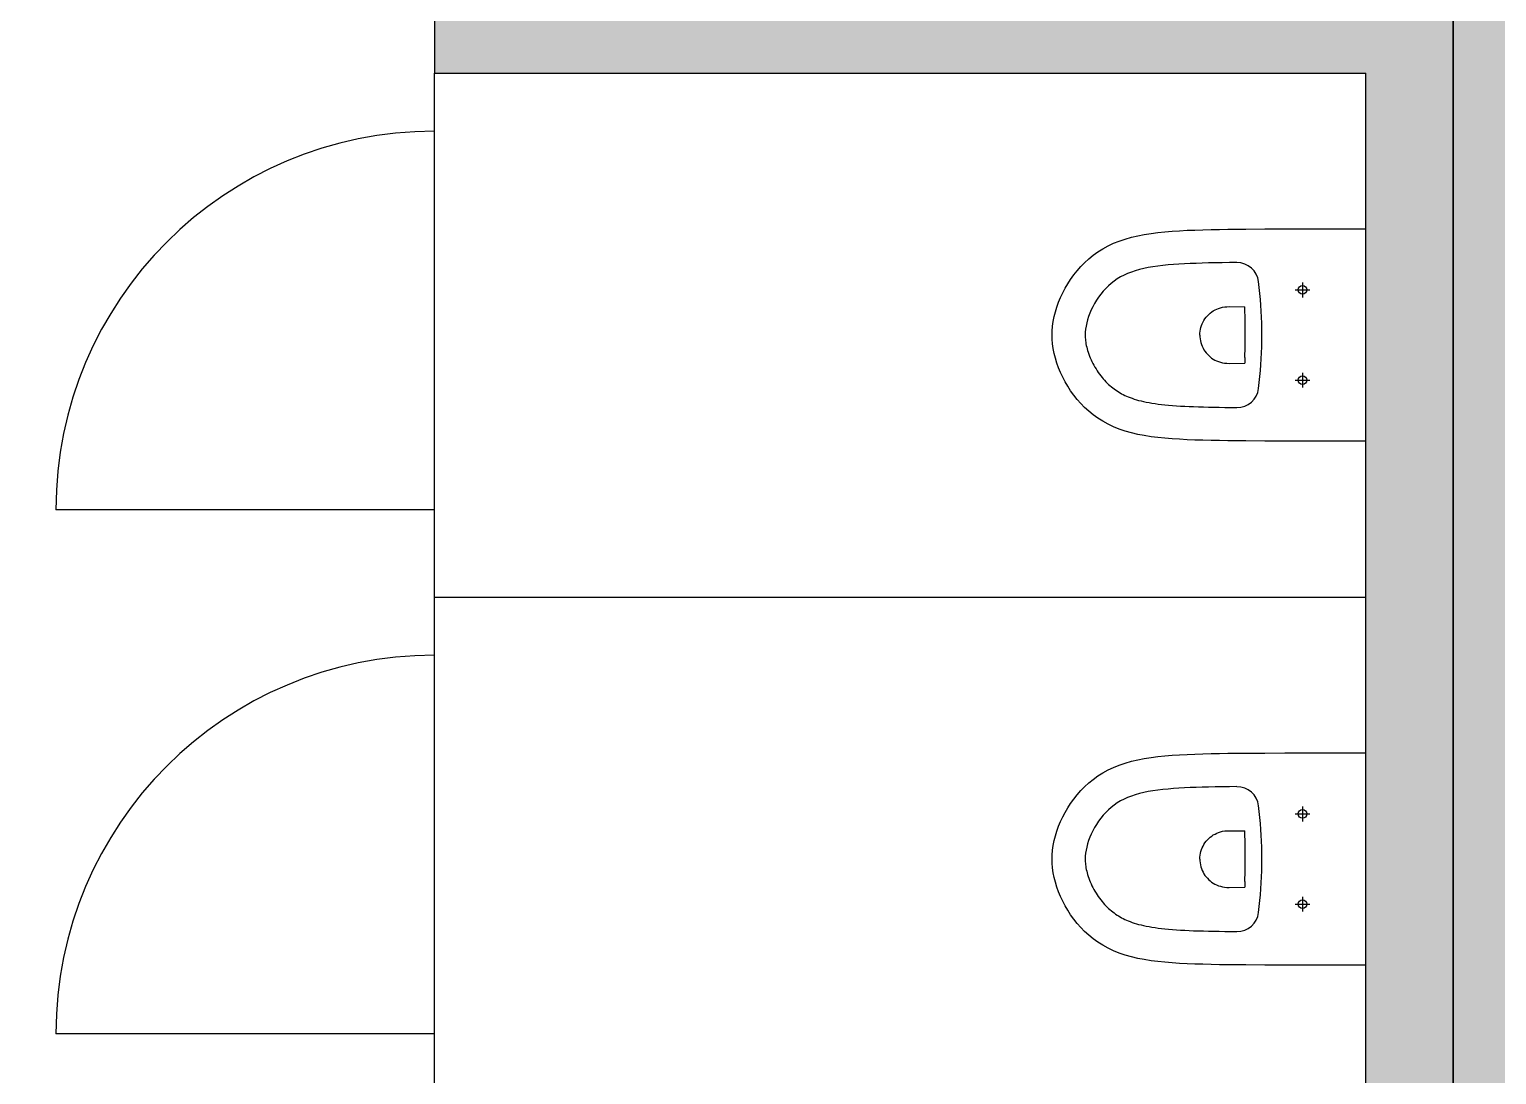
# Model space of a CAD drawing. Header units: centimetres. Extents: x -277999 to 283551, y -705288 to -693449.
# Drawn here: x 261022 to 261274.1, y -698742.4 to -698562.9 of the extents above; entities that cross this region are included whole.
import ezdxf

# ---------------------------------------------------------------- set-up
doc = ezdxf.new("R2010")
doc.units = ezdxf.units.CM
doc.layers.add('MKDU0', color=8, linetype='Continuous')

msp = doc.modelspace()

# ---------------------------------------------------------------- hatches: boundary and pattern name
at = {"layer": 'MKDU0'}
h = msp.add_hatch(dxfattribs=at)
h.set_pattern_fill('DASH')
h.paths.add_polyline_path([(261281.61, -698570.38), (261441.61, -698570.38), (261441.61, -698555.38), (261281.61, -698555.38), (261281.61, -698305.38), (261446.61, -698305.38), (261446.61, -698290.38), (261086.61, -698290.38), (261086.61, -698305.38), (261251.61, -698305.38), (261251.61, -698555.38), (261091.61, -698555.38), (261091.61, -698570.38), (261251.61, -698570.38), (261251.61, -699075.38), (261281.61, -699075.38), (261281.61, -698570.38)])

# ---------------------------------------------------------------- linework, layer by layer
at = {"layer": 'MKDU0', "color": 8}
for p, q in [((261091.61, -698555.38), (261091.61, -698570.38)), ((261091.61, -698660.38), (261091.61, -698570.38)), ((261091.61, -698570.38), (261251.61, -698570.38)), ((261091.61, -698750.38), (261091.61, -698660.38)), ((261091.61, -698660.38), (261251.61, -698660.38))]:
    msp.add_line(p, q, dxfattribs=at)
at = {"layer": 'MKDU0'}
for p, q in [((261210.27, -698598.89), (261211.33, -698598.59)), ((261211.33, -698598.59), (261212.42, -698598.33)), ((261212.42, -698598.33), (261213.55, -698598.11)), ((261213.55, -698598.11), (261214.7, -698597.93)), ((261214.7, -698597.93), (261215.88, -698597.78)), ((261215.88, -698597.78), (261217.09, -698597.65)), ((261217.09, -698597.65), (261218.34, -698597.55)), ((261218.34, -698597.55), (261219.61, -698597.47)), ((261219.61, -698597.47), (261220.91, -698597.4)), ((261220.91, -698597.4), (261222.24, -698597.35)), ((261222.24, -698597.35), (261223.61, -698597.31)), ((261223.61, -698597.31), (261225.01, -698597.27)), ((261225.01, -698597.27), (261226.44, -698597.25)), ((261226.44, -698597.25), (261227.91, -698597.22)), ((261227.91, -698597.22), (261229.43, -698597.21)), ((261229.43, -698597.21), (261230.98, -698597.19)), ((261230.98, -698597.19), (261234.23, -698597.17)), ((261234.23, -698597.17), (261237.67, -698597.16)), ((261237.67, -698597.16), (261251.61, -698597.13)), ((261251.61, -698633.63), (261251.61, -698597.13)), ((261204.77, -698601.69), (261205.58, -698601.11)), ((261205.58, -698601.11), (261206.43, -698600.57)), ((261206.43, -698600.57), (261207.33, -698600.08)), ((261207.33, -698600.08), (261208.27, -698599.63)), ((261208.27, -698599.63), (261209.25, -698599.24)), ((261209.25, -698599.24), (261210.27, -698598.89)), ((261202.01, -698604.34), (261202.64, -698603.63)), ((261202.64, -698603.63), (261203.3, -698602.96)), ((261203.3, -698602.96), (261204.01, -698602.31)), ((261204.01, -698602.31), (261204.77, -698601.69)), ((261215.03, -698603.66), (261214.22, -698603.8)), ((261215.87, -698603.54), (261215.03, -698603.66)), ((261216.74, -698603.44), (261215.87, -698603.54)), ((261217.64, -698603.35), (261216.74, -698603.44)), ((261218.55, -698603.27), (261217.64, -698603.35)), ((261219.49, -698603.21), (261218.55, -698603.27)), ((261220.45, -698603.16), (261219.49, -698603.21)), ((261221.42, -698603.11), (261220.45, -698603.16)), ((261222.44, -698603.07), (261221.42, -698603.11)), ((261223.5, -698603.04), (261222.44, -698603.07)), ((261224.6, -698603.01), (261223.5, -698603.04)), ((261225.74, -698602.99), (261224.6, -698603.01)), ((261226.93, -698602.97), (261225.74, -698602.99)), ((261228.16, -698602.95), (261226.93, -698602.97)), ((261229.44, -698602.94), (261228.16, -698602.95)), ((261200.39, -698606.58), (261200.89, -698605.82)), ((261200.89, -698605.82), (261201.43, -698605.07)), ((261201.43, -698605.07), (261202.01, -698604.34)), ((261208.38, -698606.11), (261207.87, -698606.51)), ((261208.91, -698605.74), (261208.38, -698606.11)), ((261209.47, -698605.4), (261208.91, -698605.74)), ((261210.06, -698605.09), (261209.47, -698605.4)), ((261210.67, -698604.81), (261210.06, -698605.09)), ((261211.32, -698604.56), (261210.67, -698604.81)), ((261212, -698604.33), (261211.32, -698604.56)), ((261212.71, -698604.13), (261212, -698604.33)), ((261213.45, -698603.95), (261212.71, -698604.13)), ((261214.22, -698603.8), (261213.45, -698603.95)), ((261233.29, -698607.23), (261233.17, -698606.21)), ((261199.15, -698608.94), (261199.53, -698608.14)), ((261199.53, -698608.14), (261199.94, -698607.36)), ((261199.94, -698607.36), (261200.39, -698606.58)), ((261206.08, -698608.38), (261205.69, -698608.89)), ((261206.49, -698607.87), (261206.08, -698608.38)), ((261206.93, -698607.39), (261206.49, -698607.87)), ((261207.39, -698606.94), (261206.93, -698607.39)), ((261207.87, -698606.51), (261207.39, -698606.94)), ((261233.39, -698608.24), (261233.29, -698607.23)), ((261233.48, -698609.26), (261233.39, -698608.24)), ((261239.43, -698607.63), (261241.99, -698607.63)), ((261240.71, -698606.36), (261240.71, -698608.91)), ((261198.27, -698611.4), (261198.52, -698610.57)), ((261198.52, -698610.57), (261198.82, -698609.75)), ((261198.82, -698609.75), (261199.15, -698608.94)), ((261204.44, -698611.08), (261204.19, -698611.64)), ((261204.71, -698610.52), (261204.44, -698611.08)), ((261205.01, -698609.97), (261204.71, -698610.52)), ((261205.34, -698609.42), (261205.01, -698609.97)), ((261205.69, -698608.89), (261205.34, -698609.42)), ((261225.12, -698611.42), (261225.4, -698611.24)), ((261225.4, -698611.24), (261225.69, -698611.08)), ((261225.69, -698611.08), (261225.99, -698610.93)), ((261225.99, -698610.93), (261226.31, -698610.8)), ((261226.31, -698610.8), (261226.64, -698610.7)), ((261226.64, -698610.7), (261226.99, -698610.61)), ((261226.99, -698610.61), (261227.35, -698610.55)), ((261227.35, -698610.55), (261227.73, -698610.52)), ((261227.73, -698610.52), (261228.12, -698610.51)), ((261228.12, -698610.51), (261230.84, -698610.53)), ((261230.84, -698611.54), (261230.84, -698610.53)), ((261233.56, -698610.28), (261233.48, -698609.26)), ((261233.62, -698611.3), (261233.56, -698610.28)), ((261233.67, -698612.32), (261233.62, -698611.3)), ((261197.78, -698613.87), (261197.9, -698613.04)), ((261197.9, -698613.04), (261198.06, -698612.22)), ((261198.06, -698612.22), (261198.27, -698611.4)), ((261203.54, -698613.85), (261203.45, -698614.37)), ((261203.65, -698613.31), (261203.54, -698613.85)), ((261203.8, -698612.76), (261203.65, -698613.31)), ((261203.98, -698612.2), (261203.8, -698612.76)), ((261204.19, -698611.64), (261203.98, -698612.2)), ((261223.27, -698614.07), (261223.37, -698613.75)), ((261223.37, -698613.75), (261223.49, -698613.44)), ((261223.49, -698613.44), (261223.63, -698613.14)), ((261223.63, -698613.14), (261223.79, -698612.86)), ((261223.79, -698612.86), (261223.97, -698612.58)), ((261223.97, -698612.58), (261224.17, -698612.32)), ((261224.17, -698612.32), (261224.39, -698612.07)), ((261224.39, -698612.07), (261224.62, -698611.84)), ((261224.62, -698611.84), (261224.86, -698611.62)), ((261224.86, -698611.62), (261225.12, -698611.42)), ((261230.85, -698611.98), (261230.84, -698611.54)), ((261230.85, -698613.71), (261230.85, -698611.98)), ((261230.85, -698615.8), (261230.85, -698613.71)), ((261233.71, -698613.34), (261233.67, -698612.32)), ((261233.73, -698614.36), (261233.71, -698613.34)), ((261197.7, -698615.38), (261197.72, -698614.7)), ((261197.72, -698616.07), (261197.7, -698615.38)), ((261197.72, -698614.7), (261197.78, -698613.87)), ((261197.78, -698616.89), (261197.72, -698616.07)), ((261203.4, -698614.88), (261203.39, -698615.38)), ((261203.39, -698615.38), (261203.39, -698615.61)), ((261203.39, -698615.61), (261203.4, -698615.85)), ((261203.45, -698614.37), (261203.4, -698614.88)), ((261203.4, -698615.85), (261203.42, -698616.1)), ((261203.42, -698616.1), (261203.45, -698616.35)), ((261203.45, -698616.35), (261203.48, -698616.61)), ((261223.09, -698615.38), (261223.1, -698615.05)), ((261223.09, -698615.38), (261223.1, -698615.71)), ((261223.1, -698615.05), (261223.13, -698614.72)), ((261223.1, -698615.71), (261223.13, -698616.04)), ((261223.13, -698614.72), (261223.19, -698614.39)), ((261223.13, -698616.04), (261223.19, -698616.37)), ((261223.19, -698614.39), (261223.27, -698614.07)), ((261223.19, -698616.37), (261223.27, -698616.69)), ((261230.85, -698617.48), (261230.85, -698615.8)), ((261233.73, -698615.38), (261233.73, -698614.36)), ((261233.73, -698616.4), (261233.73, -698615.38)), ((261197.9, -698617.72), (261197.78, -698616.89)), ((261198.06, -698618.54), (261197.9, -698617.72)), ((261198.27, -698619.37), (261198.06, -698618.54)), ((261203.48, -698616.61), (261203.53, -698616.88)), ((261203.53, -698616.88), (261203.58, -698617.16)), ((261203.58, -698617.16), (261203.65, -698617.44)), ((261203.65, -698617.44), (261203.72, -698617.73)), ((261203.72, -698617.73), (261203.81, -698618.04)), ((261203.81, -698618.04), (261203.91, -698618.35)), ((261203.91, -698618.35), (261204.02, -698618.67)), ((261204.02, -698618.67), (261204.14, -698618.99)), ((261223.27, -698616.69), (261223.37, -698617.01)), ((261223.37, -698617.01), (261223.49, -698617.32)), ((261223.49, -698617.32), (261223.63, -698617.61)), ((261223.63, -698617.61), (261223.79, -698617.9)), ((261223.79, -698617.9), (261223.97, -698618.18)), ((261223.97, -698618.18), (261224.17, -698618.44)), ((261224.17, -698618.44), (261224.38, -698618.69)), ((261224.38, -698618.69), (261224.61, -698618.92)), ((261230.84, -698619.23), (261230.85, -698617.48)), ((261233.62, -698619.47), (261233.67, -698618.45)), ((261233.67, -698618.45), (261233.71, -698617.42)), ((261233.71, -698617.42), (261233.73, -698616.4)), ((261198.52, -698620.19), (261198.27, -698619.37)), ((261198.82, -698621.01), (261198.52, -698620.19)), ((261199.15, -698621.82), (261198.82, -698621.01)), ((261204.14, -698618.99), (261204.27, -698619.31)), ((261204.27, -698619.31), (261204.41, -698619.63)), ((261204.41, -698619.63), (261204.56, -698619.95)), ((261204.56, -698619.95), (261204.72, -698620.27)), ((261204.72, -698620.27), (261204.89, -698620.58)), ((261204.89, -698620.58), (261205.07, -698620.9)), ((261205.07, -698620.9), (261205.25, -698621.21)), ((261205.25, -698621.21), (261205.45, -698621.51)), ((261224.61, -698618.92), (261224.85, -698619.13)), ((261224.85, -698619.13), (261225.11, -698619.33)), ((261225.11, -698619.33), (261225.38, -698619.51)), ((261225.38, -698619.51), (261225.67, -698619.68)), ((261225.67, -698619.68), (261225.97, -698619.83)), ((261225.97, -698619.83), (261226.28, -698619.95)), ((261226.28, -698619.95), (261226.62, -698620.06)), ((261226.62, -698620.06), (261226.97, -698620.15)), ((261226.97, -698620.15), (261227.33, -698620.21)), ((261227.33, -698620.21), (261227.71, -698620.24)), ((261227.71, -698620.24), (261228.1, -698620.25)), ((261228.1, -698620.25), (261230.84, -698620.23)), ((261230.84, -698619.23), (261230.84, -698620.23)), ((261233.49, -698621.5), (261233.56, -698620.49)), ((261233.56, -698620.49), (261233.62, -698619.47)), ((261199.53, -698622.62), (261199.15, -698621.82)), ((261199.94, -698623.41), (261199.53, -698622.62)), ((261200.39, -698624.18), (261199.94, -698623.41)), ((261205.45, -698621.51), (261205.65, -698621.81)), ((261205.65, -698621.81), (261205.86, -698622.1)), ((261205.86, -698622.1), (261206.07, -698622.38)), ((261206.07, -698622.38), (261206.28, -698622.65)), ((261206.28, -698622.65), (261206.5, -698622.91)), ((261206.5, -698622.91), (261206.73, -698623.16)), ((261206.73, -698623.16), (261206.95, -698623.4)), ((261206.95, -698623.4), (261207.18, -698623.63)), ((261207.18, -698623.63), (261207.42, -698623.85)), ((261207.42, -698623.85), (261207.65, -698624.06)), ((261233.17, -698624.55), (261233.29, -698623.54)), ((261233.29, -698623.54), (261233.39, -698622.52)), ((261233.39, -698622.52), (261233.49, -698621.5)), ((261239.43, -698623.13), (261241.99, -698623.13)), ((261240.71, -698621.86), (261240.71, -698624.41)), ((261200.89, -698624.95), (261200.39, -698624.18)), ((261201.43, -698625.7), (261200.89, -698624.95)), ((261202.01, -698626.43), (261201.43, -698625.7)), ((261202.64, -698627.13), (261202.01, -698626.43)), ((261207.65, -698624.06), (261207.89, -698624.27)), ((261207.89, -698624.27), (261208.13, -698624.46)), ((261208.13, -698624.46), (261208.37, -698624.64)), ((261208.37, -698624.64), (261208.61, -698624.82)), ((261208.61, -698624.82), (261208.87, -698624.99)), ((261208.87, -698624.99), (261209.12, -698625.15)), ((261209.12, -698625.15), (261209.38, -698625.31)), ((261209.38, -698625.31), (261209.65, -698625.46)), ((261209.65, -698625.46), (261209.93, -698625.61)), ((261209.93, -698625.61), (261210.21, -698625.74)), ((261210.21, -698625.74), (261210.5, -698625.88)), ((261210.5, -698625.88), (261210.8, -698626.01)), ((261210.8, -698626.01), (261211.12, -698626.13)), ((261211.12, -698626.13), (261211.45, -698626.25)), ((261211.45, -698626.25), (261211.81, -698626.37)), ((261211.81, -698626.37), (261212.18, -698626.49)), ((261203.3, -698627.81), (261202.64, -698627.13)), ((261204.01, -698628.45), (261203.3, -698627.81)), ((261204.77, -698629.07), (261204.01, -698628.45)), ((261212.18, -698626.49), (261212.57, -698626.6)), ((261212.57, -698626.6), (261212.99, -698626.7)), ((261212.99, -698626.7), (261213.42, -698626.81)), ((261213.42, -698626.81), (261213.88, -698626.9)), ((261213.88, -698626.9), (261214.36, -698626.99)), ((261214.36, -698626.99), (261214.86, -698627.08)), ((261214.86, -698627.08), (261215.39, -698627.16)), ((261215.39, -698627.16), (261215.93, -698627.23)), ((261215.93, -698627.23), (261216.51, -698627.3)), ((261216.51, -698627.3), (261217.1, -698627.36)), ((261217.1, -698627.36), (261217.72, -698627.42)), ((261217.72, -698627.42), (261218.37, -698627.48)), ((261218.37, -698627.48), (261219.05, -698627.52)), ((261219.05, -698627.52), (261219.75, -698627.57)), ((261219.75, -698627.57), (261220.48, -698627.61)), ((261220.48, -698627.61), (261221.24, -698627.64)), ((261221.24, -698627.64), (261222.02, -698627.68)), ((261222.02, -698627.68), (261222.84, -698627.7)), ((261222.84, -698627.7), (261223.69, -698627.73)), ((261223.69, -698627.73), (261224.57, -698627.75)), ((261224.57, -698627.75), (261225.47, -698627.77)), ((261225.47, -698627.77), (261226.42, -698627.79)), ((261226.42, -698627.79), (261227.39, -698627.8)), ((261227.39, -698627.8), (261228.4, -698627.81)), ((261228.4, -698627.81), (261229.44, -698627.82)), ((261205.58, -698629.65), (261204.77, -698629.07)), ((261206.43, -698630.19), (261205.58, -698629.65)), ((261207.33, -698630.68), (261206.43, -698630.19)), ((261208.27, -698631.13), (261207.33, -698630.68)), ((261209.25, -698631.53), (261208.27, -698631.13)), ((261210.27, -698631.87), (261209.25, -698631.53)), ((261211.33, -698632.18), (261210.27, -698631.87)), ((261212.42, -698632.44), (261211.33, -698632.18)), ((261213.55, -698632.65), (261212.42, -698632.44)), ((261214.7, -698632.84), (261213.55, -698632.65)), ((261215.88, -698632.99), (261214.7, -698632.84)), ((261217.09, -698633.11), (261215.88, -698632.99)), ((261218.34, -698633.21), (261217.09, -698633.11)), ((261219.61, -698633.29), (261218.34, -698633.21)), ((261220.91, -698633.36), (261219.61, -698633.29)), ((261222.24, -698633.41), (261220.91, -698633.36)), ((261223.61, -698633.46), (261222.24, -698633.41)), ((261225.01, -698633.49), (261223.61, -698633.46)), ((261226.44, -698633.52), (261225.01, -698633.49)), ((261227.91, -698633.54), (261226.44, -698633.52)), ((261229.43, -698633.56), (261227.91, -698633.54)), ((261230.98, -698633.57), (261229.43, -698633.56)), ((261234.23, -698633.59), (261230.98, -698633.57)), ((261239.47, -698633.61), (261234.23, -698633.59)), ((261251.61, -698633.63), (261239.47, -698633.61)), ((261208.27, -698689.63), (261209.25, -698689.24)), ((261209.25, -698689.24), (261210.27, -698688.89)), ((261210.27, -698688.89), (261211.33, -698688.59)), ((261211.33, -698688.59), (261212.42, -698688.33)), ((261212.42, -698688.33), (261213.55, -698688.11)), ((261213.55, -698688.11), (261214.7, -698687.93)), ((261214.7, -698687.93), (261215.88, -698687.78)), ((261215.88, -698687.78), (261217.09, -698687.65)), ((261217.09, -698687.65), (261218.34, -698687.55)), ((261218.34, -698687.55), (261219.61, -698687.47)), ((261219.61, -698687.47), (261220.91, -698687.4)), ((261220.91, -698687.4), (261222.24, -698687.35)), ((261222.24, -698687.35), (261223.61, -698687.31)), ((261223.61, -698687.31), (261225.01, -698687.27)), ((261225.01, -698687.27), (261226.44, -698687.25)), ((261226.44, -698687.25), (261227.91, -698687.22)), ((261227.91, -698687.22), (261229.43, -698687.21)), ((261229.43, -698687.21), (261230.98, -698687.19)), ((261230.98, -698687.19), (261234.23, -698687.17)), ((261234.23, -698687.17), (261237.67, -698687.16)), ((261237.67, -698687.16), (261251.61, -698687.13)), ((261251.61, -698723.63), (261251.61, -698687.13)), ((261204.01, -698692.31), (261204.77, -698691.69)), ((261204.77, -698691.69), (261205.58, -698691.11)), ((261205.58, -698691.11), (261206.43, -698690.57)), ((261206.43, -698690.57), (261207.33, -698690.08)), ((261207.33, -698690.08), (261208.27, -698689.63)), ((261201.43, -698695.07), (261202.01, -698694.34)), ((261202.01, -698694.34), (261202.64, -698693.63)), ((261202.64, -698693.63), (261203.3, -698692.96)), ((261203.3, -698692.96), (261204.01, -698692.31)), ((261212, -698694.33), (261211.32, -698694.56)), ((261212.71, -698694.13), (261212, -698694.33)), ((261213.45, -698693.95), (261212.71, -698694.13)), ((261214.22, -698693.8), (261213.45, -698693.95)), ((261215.03, -698693.66), (261214.22, -698693.8)), ((261215.87, -698693.54), (261215.03, -698693.66)), ((261216.74, -698693.44), (261215.87, -698693.54)), ((261217.64, -698693.35), (261216.74, -698693.44)), ((261218.55, -698693.27), (261217.64, -698693.35)), ((261219.49, -698693.21), (261218.55, -698693.27)), ((261220.45, -698693.16), (261219.49, -698693.21)), ((261221.42, -698693.11), (261220.45, -698693.16)), ((261222.44, -698693.07), (261221.42, -698693.11)), ((261223.5, -698693.04), (261222.44, -698693.07)), ((261224.6, -698693.01), (261223.5, -698693.04)), ((261225.74, -698692.99), (261224.6, -698693.01)), ((261226.93, -698692.97), (261225.74, -698692.99)), ((261228.16, -698692.95), (261226.93, -698692.97)), ((261229.44, -698692.94), (261228.16, -698692.95)), ((261199.94, -698697.36), (261200.39, -698696.58)), ((261200.39, -698696.58), (261200.89, -698695.82)), ((261200.89, -698695.82), (261201.43, -698695.07)), ((261207.39, -698696.94), (261206.93, -698697.39)), ((261207.87, -698696.51), (261207.39, -698696.94)), ((261208.38, -698696.11), (261207.87, -698696.51)), ((261208.91, -698695.74), (261208.38, -698696.11)), ((261209.47, -698695.4), (261208.91, -698695.74)), ((261210.06, -698695.09), (261209.47, -698695.4)), ((261210.67, -698694.81), (261210.06, -698695.09)), ((261211.32, -698694.56), (261210.67, -698694.81)), ((261233.29, -698697.23), (261233.17, -698696.21)), ((261240.71, -698696.36), (261240.71, -698698.91)), ((261198.82, -698699.75), (261199.15, -698698.94)), ((261199.15, -698698.94), (261199.53, -698698.14)), ((261199.53, -698698.14), (261199.94, -698697.36)), ((261205.34, -698699.42), (261205.01, -698699.97)), ((261205.69, -698698.89), (261205.34, -698699.42)), ((261206.08, -698698.38), (261205.69, -698698.89)), ((261206.49, -698697.87), (261206.08, -698698.38)), ((261206.93, -698697.39), (261206.49, -698697.87)), ((261233.39, -698698.24), (261233.29, -698697.23)), ((261233.48, -698699.26), (261233.39, -698698.24)), ((261233.56, -698700.28), (261233.48, -698699.26)), ((261239.43, -698697.63), (261241.99, -698697.63)), ((261198.06, -698702.22), (261198.27, -698701.4)), ((261198.27, -698701.4), (261198.52, -698700.57)), ((261198.52, -698700.57), (261198.82, -698699.75)), ((261204.19, -698701.64), (261203.98, -698702.2)), ((261204.44, -698701.08), (261204.19, -698701.64)), ((261204.71, -698700.52), (261204.44, -698701.08)), ((261205.01, -698699.97), (261204.71, -698700.52)), ((261224.39, -698702.07), (261224.62, -698701.84)), ((261224.62, -698701.84), (261224.86, -698701.62)), ((261224.86, -698701.62), (261225.12, -698701.42)), ((261225.12, -698701.42), (261225.4, -698701.24)), ((261225.4, -698701.24), (261225.69, -698701.08)), ((261225.69, -698701.08), (261225.99, -698700.93)), ((261225.99, -698700.93), (261226.31, -698700.8)), ((261226.31, -698700.8), (261226.64, -698700.7)), ((261226.64, -698700.7), (261226.99, -698700.61)), ((261226.99, -698700.61), (261227.35, -698700.55)), ((261227.35, -698700.55), (261227.73, -698700.52)), ((261227.73, -698700.52), (261228.12, -698700.51)), ((261228.12, -698700.51), (261230.84, -698700.53)), ((261230.84, -698701.54), (261230.84, -698700.53)), ((261230.85, -698701.98), (261230.84, -698701.54)), ((261230.85, -698703.71), (261230.85, -698701.98)), ((261233.62, -698701.3), (261233.56, -698700.28)), ((261233.67, -698702.32), (261233.62, -698701.3)), ((261197.72, -698704.7), (261197.78, -698703.87)), ((261197.78, -698703.87), (261197.9, -698703.04)), ((261197.9, -698703.04), (261198.06, -698702.22)), ((261203.45, -698704.37), (261203.4, -698704.88)), ((261203.54, -698703.85), (261203.45, -698704.37)), ((261203.65, -698703.31), (261203.54, -698703.85)), ((261203.8, -698702.76), (261203.65, -698703.31)), ((261203.98, -698702.2), (261203.8, -698702.76)), ((261223.13, -698704.72), (261223.19, -698704.39)), ((261223.19, -698704.39), (261223.27, -698704.07)), ((261223.27, -698704.07), (261223.37, -698703.75)), ((261223.37, -698703.75), (261223.49, -698703.44)), ((261223.49, -698703.44), (261223.63, -698703.14)), ((261223.63, -698703.14), (261223.79, -698702.86)), ((261223.79, -698702.86), (261223.97, -698702.58)), ((261223.97, -698702.58), (261224.17, -698702.32)), ((261224.17, -698702.32), (261224.39, -698702.07)), ((261230.85, -698705.8), (261230.85, -698703.71)), ((261233.71, -698703.34), (261233.67, -698702.32)), ((261233.73, -698704.36), (261233.71, -698703.34)), ((261233.73, -698705.38), (261233.73, -698704.36)), ((261197.7, -698705.38), (261197.72, -698704.7)), ((261197.72, -698706.07), (261197.7, -698705.38)), ((261197.78, -698706.89), (261197.72, -698706.07)), ((261197.9, -698707.72), (261197.78, -698706.89)), ((261203.4, -698704.88), (261203.39, -698705.38)), ((261203.39, -698705.38), (261203.39, -698705.61)), ((261203.39, -698705.61), (261203.4, -698705.85)), ((261203.4, -698705.85), (261203.42, -698706.1)), ((261203.42, -698706.1), (261203.45, -698706.35)), ((261203.45, -698706.35), (261203.48, -698706.61)), ((261203.48, -698706.61), (261203.53, -698706.88)), ((261203.53, -698706.88), (261203.58, -698707.16)), ((261223.09, -698705.38), (261223.1, -698705.05)), ((261223.09, -698705.38), (261223.1, -698705.71)), ((261223.1, -698705.05), (261223.13, -698704.72)), ((261223.1, -698705.71), (261223.13, -698706.04)), ((261223.13, -698706.04), (261223.19, -698706.37)), ((261223.19, -698706.37), (261223.27, -698706.69)), ((261223.27, -698706.69), (261223.37, -698707.01)), ((261223.37, -698707.01), (261223.49, -698707.32)), ((261230.85, -698707.48), (261230.85, -698705.8)), ((261233.71, -698707.42), (261233.73, -698706.4)), ((261233.73, -698706.4), (261233.73, -698705.38)), ((261198.06, -698708.54), (261197.9, -698707.72)), ((261198.27, -698709.37), (261198.06, -698708.54)), ((261198.52, -698710.19), (261198.27, -698709.37)), ((261203.58, -698707.16), (261203.65, -698707.44)), ((261203.65, -698707.44), (261203.72, -698707.73)), ((261203.72, -698707.73), (261203.81, -698708.04)), ((261203.81, -698708.04), (261203.91, -698708.35)), ((261203.91, -698708.35), (261204.02, -698708.67)), ((261204.02, -698708.67), (261204.14, -698708.99)), ((261204.14, -698708.99), (261204.27, -698709.31)), ((261204.27, -698709.31), (261204.41, -698709.63)), ((261223.49, -698707.32), (261223.63, -698707.61)), ((261223.63, -698707.61), (261223.79, -698707.9)), ((261223.79, -698707.9), (261223.97, -698708.18)), ((261223.97, -698708.18), (261224.17, -698708.44)), ((261224.17, -698708.44), (261224.38, -698708.69)), ((261224.38, -698708.69), (261224.61, -698708.92)), ((261224.61, -698708.92), (261224.85, -698709.13)), ((261224.85, -698709.13), (261225.11, -698709.33)), ((261225.11, -698709.33), (261225.38, -698709.51)), ((261225.38, -698709.51), (261225.67, -698709.68)), ((261230.84, -698709.23), (261230.85, -698707.48)), ((261230.84, -698709.23), (261230.84, -698710.23)), ((261233.56, -698710.49), (261233.62, -698709.47)), ((261233.62, -698709.47), (261233.67, -698708.45)), ((261233.67, -698708.45), (261233.71, -698707.42)), ((261198.82, -698711.01), (261198.52, -698710.19)), ((261199.15, -698711.82), (261198.82, -698711.01)), ((261199.53, -698712.62), (261199.15, -698711.82)), ((261204.41, -698709.63), (261204.56, -698709.95)), ((261204.56, -698709.95), (261204.72, -698710.27)), ((261204.72, -698710.27), (261204.89, -698710.58)), ((261204.89, -698710.58), (261205.07, -698710.9)), ((261205.07, -698710.9), (261205.25, -698711.21)), ((261205.25, -698711.21), (261205.45, -698711.51)), ((261205.45, -698711.51), (261205.65, -698711.81)), ((261205.65, -698711.81), (261205.86, -698712.1)), ((261205.86, -698712.1), (261206.07, -698712.38)), ((261225.67, -698709.68), (261225.97, -698709.83)), ((261225.97, -698709.83), (261226.28, -698709.95)), ((261226.28, -698709.95), (261226.62, -698710.06)), ((261226.62, -698710.06), (261226.97, -698710.15)), ((261226.97, -698710.15), (261227.33, -698710.21)), ((261227.33, -698710.21), (261227.71, -698710.24)), ((261227.71, -698710.24), (261228.1, -698710.25)), ((261228.1, -698710.25), (261230.84, -698710.23)), ((261233.39, -698712.52), (261233.49, -698711.5)), ((261233.49, -698711.5), (261233.56, -698710.49)), ((261240.71, -698711.86), (261240.71, -698714.41)), ((261199.94, -698713.41), (261199.53, -698712.62)), ((261200.39, -698714.18), (261199.94, -698713.41)), ((261200.89, -698714.95), (261200.39, -698714.18)), ((261206.07, -698712.38), (261206.28, -698712.65)), ((261206.28, -698712.65), (261206.5, -698712.91)), ((261206.5, -698712.91), (261206.73, -698713.16)), ((261206.73, -698713.16), (261206.95, -698713.4)), ((261206.95, -698713.4), (261207.18, -698713.63)), ((261207.18, -698713.63), (261207.42, -698713.85)), ((261207.42, -698713.85), (261207.65, -698714.06)), ((261207.65, -698714.06), (261207.89, -698714.27)), ((261207.89, -698714.27), (261208.13, -698714.46)), ((261208.13, -698714.46), (261208.37, -698714.64)), ((261208.37, -698714.64), (261208.61, -698714.82)), ((261233.17, -698714.55), (261233.29, -698713.54)), ((261233.29, -698713.54), (261233.39, -698712.52)), ((261239.43, -698713.13), (261241.99, -698713.13)), ((261201.43, -698715.7), (261200.89, -698714.95)), ((261202.01, -698716.43), (261201.43, -698715.7)), ((261202.64, -698717.13), (261202.01, -698716.43)), ((261203.3, -698717.81), (261202.64, -698717.13)), ((261208.61, -698714.82), (261208.87, -698714.99)), ((261208.87, -698714.99), (261209.12, -698715.15)), ((261209.12, -698715.15), (261209.38, -698715.31)), ((261209.38, -698715.31), (261209.65, -698715.46)), ((261209.65, -698715.46), (261209.93, -698715.61)), ((261209.93, -698715.61), (261210.21, -698715.74)), ((261210.21, -698715.74), (261210.5, -698715.88)), ((261210.5, -698715.88), (261210.8, -698716.01)), ((261210.8, -698716.01), (261211.12, -698716.13)), ((261211.12, -698716.13), (261211.45, -698716.25)), ((261211.45, -698716.25), (261211.81, -698716.37)), ((261211.81, -698716.37), (261212.18, -698716.49)), ((261212.18, -698716.49), (261212.57, -698716.6)), ((261212.57, -698716.6), (261212.99, -698716.7)), ((261212.99, -698716.7), (261213.42, -698716.81)), ((261213.42, -698716.81), (261213.88, -698716.9)), ((261213.88, -698716.9), (261214.36, -698716.99)), ((261214.36, -698716.99), (261214.86, -698717.08)), ((261214.86, -698717.08), (261215.39, -698717.16)), ((261215.39, -698717.16), (261215.93, -698717.23)), ((261204.01, -698718.45), (261203.3, -698717.81)), ((261204.77, -698719.07), (261204.01, -698718.45)), ((261205.58, -698719.65), (261204.77, -698719.07)), ((261206.43, -698720.19), (261205.58, -698719.65)), ((261215.93, -698717.23), (261216.51, -698717.3)), ((261216.51, -698717.3), (261217.1, -698717.36)), ((261217.1, -698717.36), (261217.72, -698717.42)), ((261217.72, -698717.42), (261218.37, -698717.48)), ((261218.37, -698717.48), (261219.05, -698717.52)), ((261219.05, -698717.52), (261219.75, -698717.57)), ((261219.75, -698717.57), (261220.48, -698717.61)), ((261220.48, -698717.61), (261221.24, -698717.64)), ((261221.24, -698717.64), (261222.02, -698717.68)), ((261222.02, -698717.68), (261222.84, -698717.7)), ((261222.84, -698717.7), (261223.69, -698717.73)), ((261223.69, -698717.73), (261224.57, -698717.75)), ((261224.57, -698717.75), (261225.47, -698717.77)), ((261225.47, -698717.77), (261226.42, -698717.79)), ((261226.42, -698717.79), (261227.39, -698717.8)), ((261227.39, -698717.8), (261228.4, -698717.81)), ((261228.4, -698717.81), (261229.44, -698717.82)), ((261207.33, -698720.68), (261206.43, -698720.19)), ((261208.27, -698721.13), (261207.33, -698720.68)), ((261209.25, -698721.53), (261208.27, -698721.13)), ((261210.27, -698721.87), (261209.25, -698721.53)), ((261211.33, -698722.18), (261210.27, -698721.87)), ((261212.42, -698722.44), (261211.33, -698722.18)), ((261213.55, -698722.65), (261212.42, -698722.44)), ((261214.7, -698722.84), (261213.55, -698722.65)), ((261215.88, -698722.99), (261214.7, -698722.84)), ((261217.09, -698723.11), (261215.88, -698722.99)), ((261218.34, -698723.21), (261217.09, -698723.11)), ((261219.61, -698723.29), (261218.34, -698723.21)), ((261220.91, -698723.36), (261219.61, -698723.29)), ((261222.24, -698723.41), (261220.91, -698723.36)), ((261223.61, -698723.46), (261222.24, -698723.41)), ((261225.01, -698723.49), (261223.61, -698723.46)), ((261226.44, -698723.52), (261225.01, -698723.49)), ((261227.91, -698723.54), (261226.44, -698723.52)), ((261229.43, -698723.56), (261227.91, -698723.54)), ((261230.98, -698723.57), (261229.43, -698723.56)), ((261234.23, -698723.59), (261230.98, -698723.57)), ((261239.47, -698723.61), (261234.23, -698723.59)), ((261251.61, -698723.63), (261239.47, -698723.61))]:
    msp.add_line(p, q, dxfattribs=at)
at = {"layer": 'MKDU0', "color": 8}
for points in [[(260814.11, -698297.88), (261266.61, -698297.88), (261266.61, -699075.38), (260814.11, -699075.38)], [(261719.11, -699082.88), (261266.61, -699082.88), (261266.61, -698297.88), (261719.11, -698297.88)]]:
    msp.add_lwpolyline(points, close=True, dxfattribs=at)
for points in [[(261251.61, -699075.38), (261251.61, -698570.38)], [(261091.61, -698645.38), (261026.61, -698645.38)], [(261091.61, -698735.38), (261026.61, -698735.38)]]:
    msp.add_lwpolyline(points, dxfattribs=at)
at = {"layer": 'MKDU0'}
for centre in [(261240.71, -698607.63), (261240.71, -698623.13), (261240.71, -698697.63), (261240.71, -698713.13)]:
    msp.add_circle(centre, 0.75, dxfattribs=at)
at = {"layer": 'MKDU0', "color": 8}
for centre in [(261091.61, -698645.38), (261091.61, -698735.38)]:
    msp.add_arc(centre, 65, 90, 180, dxfattribs=at)
at = {"layer": 'MKDU0'}
for centre, start, end in [((261229.48, -698606.67), 7.0095, 90.5028), ((261229.48, -698624.1), -90.4979, -7.0102), ((261229.48, -698696.67), 7.0095, 90.5028), ((261229.48, -698714.1), -90.4979, -7.0102)]:
    msp.add_arc(centre, 3.72, start, end, dxfattribs=at)

doc.saveas('drawing.dxf')
